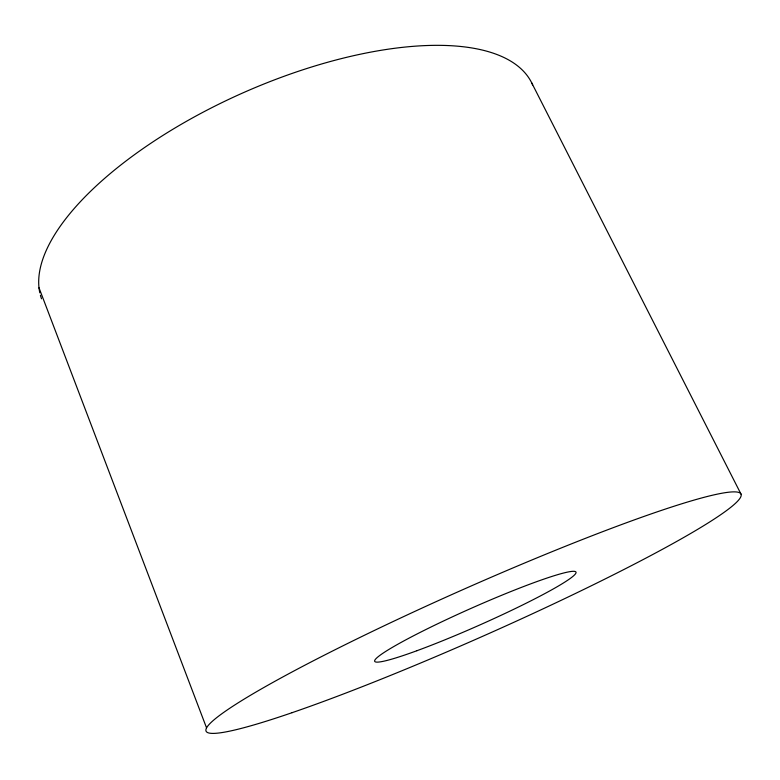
<?xml version="1.0" encoding="UTF-8"?>
<svg xmlns="http://www.w3.org/2000/svg" width="780" height="780" viewBox="0 0 780 780"><rect width="100%" height="100%" fill="white"/><g stroke="black" fill="none" stroke-linecap="round" stroke-linejoin="round"><path stroke-width="1.17" d="M531.687 82.836L741 494.081M39 287.791L206.534 727.828M41.525 298.789A267.891 109.814 -23.9 0 1 40.404 295.24M39.809 292.812A267.891 109.814 -23.9 0 1 253.929 88.12A267.891 109.814 -23.9 0 1 532.672 84.942M292.071 712.686A292.598 25.34 -23.9 0 0 734.692 504.017A292.598 25.34 -23.9 0 0 393.744 621.241A292.598 25.34 -23.9 0 0 292.071 712.686M416.89 650.725A110.117 9.36 -23.9 0 0 575.601 573.641A110.117 9.36 -23.9 0 0 433.436 625.823A110.117 9.36 -23.9 0 0 416.89 650.725"/></g></svg>
